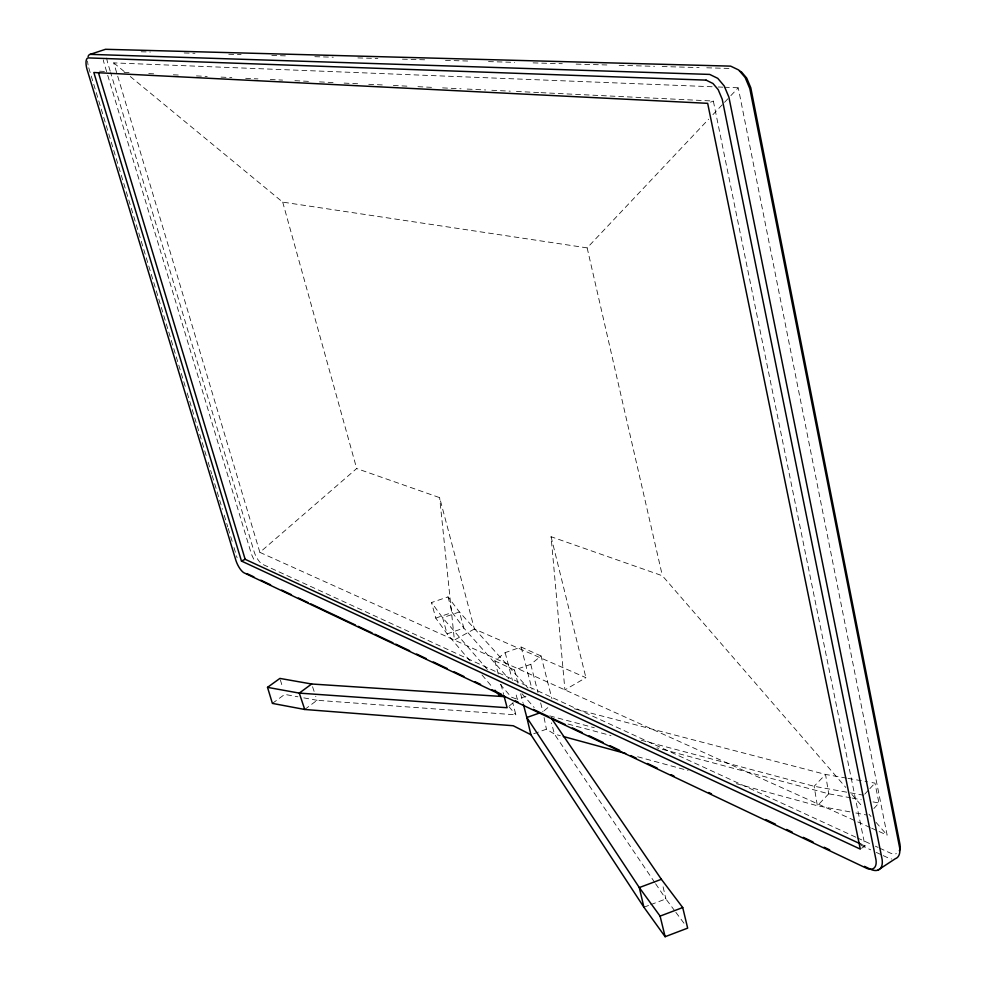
<?xml version="1.0" encoding="UTF-8"?>
<svg xmlns="http://www.w3.org/2000/svg" width="986" height="986" viewBox="0 0 986 986"><rect width="100%" height="100%" fill="white"/><g stroke="black" fill="none" stroke-linecap="round" stroke-linejoin="round"><path stroke-width="0.74" stroke-dasharray="4.93 3.7" d="M873.855 808.545L878.933 802.974L874.976 783.118L868.986 782.071M864.747 794.149L868.839 789.737M869.862 788.64L874.976 783.118M130.275 76.514L282.711 202.118L587.151 247.88L708.675 119.146M712.903 114.659L723.465 103.468M724.525 102.347L729.8 96.751M730.86 95.63L738.255 87.791L887.141 835.154L878.736 831.371M712.102 86.756L113.735 62.882L259.873 552.37L356.673 468.535L439.633 497.634L474.414 629.006L585.918 677.665L564.916 689.892L551.075 536.717L662.382 575.762L845.815 787.469M544.05 710.832L549.683 706.087M509.392 705.853L513.928 702.118M541.055 655.986L521.138 647.05L505.177 652.621L494.812 660.854L514.495 670.049L530.764 664.342L541.055 655.986L551.938 698.815M304.736 709.476L317.048 700.294L515.9 714.85L512.806 703.018M272.395 703.4L284.72 694.39L297.945 696.806M861.468 848.33L865.055 846.013L713.346 101.04L565.656 93.867M474.414 629.006L454.386 640.062L439.633 497.634M710.499 102.187L713.346 101.04M643.907 907.219L649.392 905.148M650.772 904.63L665.883 898.936L674.954 911.101M533.746 733.732L546.417 729.196L554.391 734.065L560.331 735.692M525.957 696.252L517.33 699.308L515.431 692.012M470.039 660.866L447.102 633.875L435.75 618.099L431.535 602.532L448.026 596.887L459.427 611.973L528.028 688.043M435.75 618.099L452.204 612.454L463.864 628.082L508.702 678.738M141.171 51.765L150.39 52.024M184.209 52.985L194.969 53.293M228.777 54.255L241.077 54.6M271.816 55.475L287.185 55.906M314.842 56.695L333.293 57.213M357.881 57.915L377.86 58.47M402.448 59.172L425.508 59.826M445.487 60.392L470.075 61.095M488.514 61.613L514.643 62.352M533.093 62.882L562.291 63.708M576.12 64.102L606.858 64.965M619.159 65.322L654.507 66.321M662.198 66.543L699.086 67.578M706.765 67.8L731.353 68.502M718.264 86.99L722.874 87.175M724.414 87.236L738.255 87.791M99.524 71.189L105.675 71.497M124.137 72.397L130.288 72.693M148.75 73.593L156.441 73.962M173.363 74.788L181.054 75.158M196.448 75.91L207.208 76.427M221.061 77.105L231.821 77.623M245.674 78.301L257.975 78.905M270.287 79.496L282.588 80.1M294.9 80.692L308.741 81.37M319.513 81.887L333.354 82.565M344.126 83.095L359.508 83.835M368.739 84.291L384.121 85.03M393.352 85.486L410.275 86.312M417.965 86.682L434.888 87.507M442.591 87.877L461.041 88.777M467.204 89.073L485.654 89.972M491.817 90.268L510.28 91.168M516.43 91.464L539.502 92.585M541.043 92.659L564.115 93.781M846.518 778.114L825.541 774.429L572.422 708.293M848.009 778.373L867.483 781.799M863.724 795.258L814.128 786.286L640.345 740.005M303.824 697.878L317.048 700.294L315.705 696.227M850.869 797.847L828.721 793.804L656.886 747.832M852.348 798.118L861.209 799.732M873.029 801.901L878.933 802.974M849.969 811.872L817.369 805.759L734.163 783.069M855.897 812.994L866.275 814.941M549.744 715.885L594.311 727.742M567.998 724.057L610.963 735.544M637.597 756.743L688.105 770.522M516.122 698.864L511.253 697.09L500.309 684.444M259.873 552.37L870.33 827.587M871.723 828.215L877.33 830.742M855.823 837.188L262.251 564.177A11.918 4.264 64.9 0 1 254.215 552.037L110.642 72.631M857.216 837.829L869.788 843.622M875.383 846.185L878.169 847.467M879.561 848.108L890.74 853.247A18.968 9.65 55.8 0 0 896.385 853.642M860.864 844.078L865.055 846.013M860.914 845.298L870.7 849.821M876.283 852.409L881.866 854.998M883.259 855.638L888.854 858.227A22.382 11.364 55.8 0 0 891.664 858.979M113.735 62.882L125.555 72.619M521.951 693.7L534.178 707.517M851.867 794.445L862.947 807.238M868.999 814.226L871.008 816.544M876.049 822.361L887.141 835.154M487.38 669.494L442.628 617.741L431.535 602.532M482.006 674.954L492.963 687.858M508.924 706.642L515.9 714.85M675.854 912.321L684.025 923.278M654.729 882.458L554.391 734.065L551.531 722.874M655.591 883.715L665.883 898.936L662.333 883.505M312.55 686.724L315.249 694.871M88.74 67.8L185.417 387.128M187.204 393.007L206.37 456.284M208.145 462.175L211.707 473.946M212.163 475.412L222.405 509.269M224.192 515.148L227.754 526.918M228.197 528.397L232.203 541.634M233.99 547.526L237.108 557.829M280.344 679.872L282.526 687.131M110.198 71.152L107.548 62.303A13.225 4.918 70.2 0 1 106.685 57.78M282.711 202.118L356.673 468.535M448.026 596.887L452.204 612.454M494.812 660.854L498.275 674.03M500.974 684.284L503.661 694.538M514.495 670.049L517.958 683.397M520.657 693.787L522.962 702.685M505.177 652.621L512.4 680.34M530.764 664.342L537.986 692.517M540.648 702.895L542.929 711.781M521.138 647.05L532.021 689.337M551.075 536.717L585.918 677.665M587.151 247.88L662.382 575.762M544.087 717.586L546.417 729.196M88.074 64.977A15.653 5.694 70 0 1 87.594 61.033M253.772 559.136A14.063 5.016 64.9 0 1 251.06 552.936L103.949 62.722A15.603 5.78 70.1 0 1 103.296 59.912M828.721 793.804L817.369 805.759L814.128 786.286L825.541 774.429L828.721 793.804M459.427 611.973L442.628 617.741L447.102 633.875L463.864 628.082L459.427 611.973"/><path stroke-width="1.48" d="M505.115 696.695L311.65 684.001L299.276 693.109L267.514 687.353L272.395 703.4L304.736 709.476L513.225 725.745L530.924 734.73L643.907 907.219L665.131 936.7L687.661 928.134L682.719 907.551L661.372 879.302L551.482 718.412M267.514 687.353L279.901 678.417L311.65 684.001M877.873 870.17L895.35 858.695A22.382 11.364 55.8 0 0 899.676 847.874L749.828 88.641L745.157 77.524L738.748 70.018L730.638 66.136L105.502 49.3L90.17 54.366A15.653 5.694 70 0 0 88.074 56.547M241.459 561.046L860.285 849.106L707.665 103.333L93.83 72.508L241.459 561.046L245.157 559.308L860.864 844.078M523.344 704.164L526.82 717.512L639.298 887.573L660.09 916.105L682.719 907.551M661.372 879.302L639.298 887.573L643.907 907.219M540.242 712.742L526.82 717.512L530.924 734.73M90.17 54.366L709.698 74.418L717.771 78.35L724.18 85.918L728.888 97.096L882.113 859.373A22.505 11.24 56 0 1 871.414 869.652L864.463 866.349M563.302 736.493L625.703 753.501M246.931 573.593L253.895 576.896M260.846 580.187L270.583 584.809M281.7 590.084L291.437 594.694M298.401 597.997L308.137 602.606M310.91 603.925L355.416 625.025M358.201 626.344L372.104 632.938M374.89 634.257L392.97 642.835M395.756 644.154L409.658 650.748M416.622 654.038L426.346 658.66M433.31 661.951L447.213 668.545M454.164 671.836L463.901 676.458M475.03 681.733L480.589 684.37M491.718 689.645L501.455 694.255M515.37 700.849L518.143 702.168M533.451 709.427L548.746 716.674M551.531 717.993L565.434 724.587M572.385 727.89L582.122 732.499M589.086 735.803L602.988 742.396M609.94 745.687L619.676 750.309M630.806 755.584L636.364 758.222M647.494 763.497L657.231 768.106M671.133 774.7L673.919 776.019M708.688 792.51L711.473 793.829M765.715 819.539L775.452 824.16M786.582 829.436L792.14 832.061M803.27 837.336L813.006 841.958M824.136 847.233L829.694 849.87M739.488 71.004L741.472 71.953L746.747 78.14L750.79 87.766L899.984 844.386A18.968 9.65 55.8 0 1 899.368 850.782M494.96 690.2L499.951 696.079M304.736 709.476L299.276 693.109L507.124 707.726L504.056 696.005M98.427 72.594L245.157 559.308M660.09 916.105L665.131 936.7M706.087 80.125L88.198 57.903A13.114 4.757 70 0 0 86.99 69.23L235.974 560.677A11.807 4.129 64.9 0 0 243.875 572.743L867.014 868.481A18.845 9.379 56 0 0 875.987 859.804L722.233 99.266L718.202 89.677L713.001 83.514L706.087 80.125"/></g></svg>
